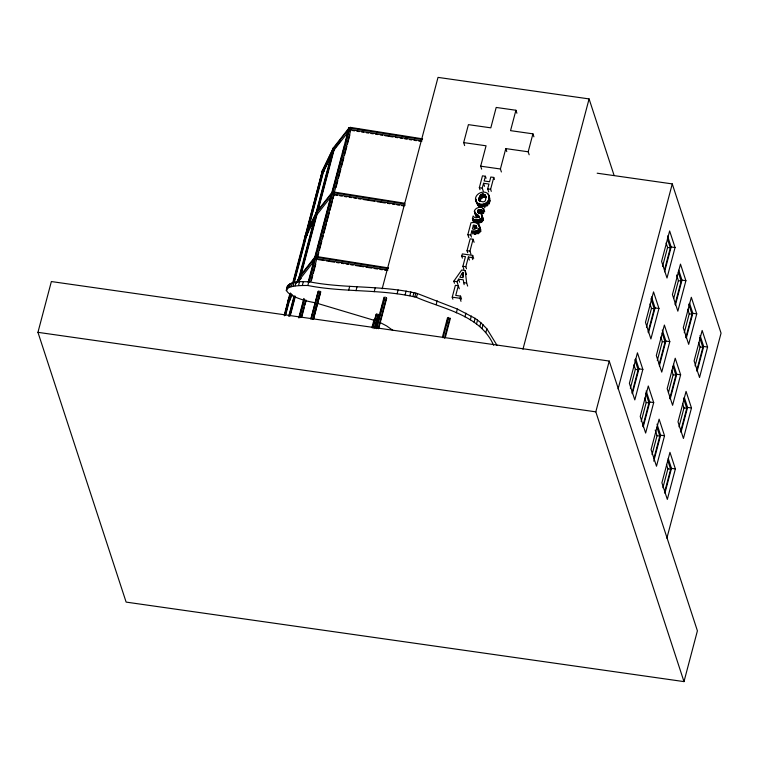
<?xml version="1.0" encoding="UTF-8"?>
<svg xmlns="http://www.w3.org/2000/svg" width="759" height="759" viewBox="0 0 759 759"><rect width="100%" height="100%" fill="white"/><g stroke="black" fill="none" stroke-linecap="round" stroke-linejoin="round"><path stroke-width="1.14" d="M473.426 221.675L472.43 218.63L473.132 215.973C474.982 219.797 482.572 216.704 476.633 214.399C470.238 210.547 479.603 204.626 483.701 208.659L484.697 211.704M476.756 203.07C470.599 193.716 488.445 186.629 489.602 197.881M479.033 199.996C483.085 182.653 491.68 208.061 479.138 200.3M475.921 200.518C478.701 208.336 491.766 203.061 488.768 195.329M462.781 272.766L463.113 277.671L459.774 277.196L462.762 272.367L463.445 274.796M472.43 218.63C476.699 223.374 486.794 216.77 479.65 212.909C473.369 209.702 484.593 208.07 483.711 213.165M471.443 237.093L470.779 235.053L471.861 230.964C482.107 233.611 482.126 220.366 470.978 222.767L467.848 234.635L468.844 237.69M422.621 138.84L350.316 127.37L349.946 128.11L349.757 129.485L422.061 140.946M315.146 302.708C290.744 298.761 269.198 284.957 307.841 285.498C343.637 292.642 380.98 288.79 416.454 297.376C443.607 309.188 480.172 314.881 493.616 345.231M287.281 286.504C291.788 280.043 302.025 282.016 308.847 281.693C344.652 288.837 381.986 284.986 417.459 293.562L457.354 309.036L475.115 318.334L480.845 322.698L486.851 328.761L497.012 345.326M286.143 309.957L288.705 298.771M303.685 243.193L305.431 235.442M303.761 243.089L305.754 234.227L316.313 212.406L332.1 192.293L331.74 193.735L332.489 192.112L333.381 192.074L333.324 193.498L334.064 194.067M320.497 179.76L322.48 170.898L333.04 149.077L334.036 150.035L323.495 171.809L322.49 171.041L322.822 169.637L333.362 147.863M321.066 177.435L322.803 169.684M37.95 332.338L51.365 281.551L609.24 361.056L697.407 630.833L683.992 681.61L126.127 602.105L37.95 332.338L595.815 411.843L683.992 681.61M286.276 290.308L287.576 285.631M286.314 290.754L287.319 286.94M287.386 288.6L288.392 284.786M288.743 287.727L289.748 283.923M289.502 287.357L290.507 283.543M291.181 286.712L292.187 282.898M284.217 315.184L289.947 293.477M292.67 283.192L322.547 170.101L303.742 242.719M305.773 234.18L305.45 235.394L315.991 213.621L316.977 214.579L331.303 196.334M284.426 315.829L288.657 299.833M289.255 297.556L290.469 292.983M292.879 283.847L303.145 245.005M285.27 315.023L289.492 299.027M290.099 296.75L290.706 294.464M293.724 283.041L323.6 169.94M293.069 286.2L294.075 282.395M285.782 314.53L290.014 298.534M294.236 282.547L307.215 233.421M308.723 227.709L323.818 170.595L330.336 157.113M295.147 285.82L296.152 282.016M288.724 316.256L294.16 295.697M297.775 281.987L333.087 148.328L331.797 154.694M317.623 212.15L316.977 214.579L315.981 213.81L316.342 212.359M289.236 315.763L294.065 297.49M298.287 281.494L303.116 263.212M303.723 260.935L328.173 168.403M328.78 166.117L331.19 156.98M314.254 260.878L299.928 279.122L298.932 278.354L299.672 276.731M315.981 213.81L316.731 212.188L316.304 212.586L317.044 213.156M289.777 316.105L294.909 296.684M298.828 281.826L334.14 148.176L334.188 150.197M290.289 315.602L295.422 296.181M299.35 281.333L299.947 279.046M301.152 274.483L317.148 213.934M318.363 209.37L334.358 148.821M298.572 285.469L299.577 281.655M302.357 285.346L303.363 281.542M298.742 317.888L303.875 298.467M308.107 282.481L348.846 128.262L349.908 128.1L351.17 128.594L310.725 281.665M351.113 129.523L350.373 128.954L350.696 127.74L349.149 127.749L348.827 128.964L333.068 149.039L334.036 150.035L349.074 130.88M299.264 317.395L304.093 299.122M308.922 280.839L316.769 251.144M317.366 248.857L319.786 239.721M320.393 237.434L341.816 156.326M342.423 154.039L344.833 144.903M345.44 142.616L347.85 133.48M307.841 285.498L308.847 281.693M301.247 278.686L300.507 278.117L299.928 279.122L298.932 278.354L299.283 276.902L315.042 256.836L314.691 258.278L315.431 256.656L316.588 256.827L316.266 258.041L317.006 258.61M299.805 317.736L304.634 299.454M309.16 282.32L349.908 128.1M301.37 317.082L305.896 299.947M301.883 316.588L304.293 307.442M304.9 305.165L306.105 300.592M311.541 280.033L312.746 275.46M313.353 273.174L315.763 264.037M317.575 257.178L318.78 252.614M319.387 250.328L321.807 241.191M322.404 238.905L323.315 235.48M323.913 233.193L326.332 224.057M326.93 221.77L329.349 212.634M329.947 210.347L332.366 201.211M332.973 198.924L334.178 194.351M335.99 187.501L337.802 180.642M338.4 178.356L340.819 169.219M341.417 166.933L343.836 157.796M344.434 155.51L346.854 146.373M347.461 144.087L349.871 134.95M310.915 318.647L318.087 291.494M310.953 319.235L318.429 290.953M312.31 319.349L319.786 291.067M313.287 319.416L320.459 292.262M313.628 318.875L320.801 291.722M348.685 290.166L349.7 286.352M355.99 290.744L356.996 286.94M374.187 291.76L375.202 287.955M371.891 327.689L374.007 319.691M382.156 288.828L438.019 77.39L589.088 98.917L614.031 175.225M372.517 327.945L376.103 314.368M372.878 327.404L376.464 313.828M373.94 328.666L377.83 313.96M375.477 326.465L378.162 316.285M375.24 328.192L378.826 314.615M375.98 327.736L384.054 297.186M376.502 327.281L379.794 314.833M380.392 312.575L382.783 303.524M383.38 301.257L384.272 297.86M376.777 328.694L385.145 297.025M378.399 328.078L386.464 297.528M378.618 328.751L386.692 298.202M397.118 293.733L398.124 289.919M405.116 294.805L406.122 291.001M409.841 295.649L410.847 291.845M412.972 296.352L413.978 292.538M414.812 296.845L415.818 293.04M416.454 297.376L417.459 293.562M464.641 145.576L463.673 142.597L468.417 124.647L490.817 127.835L496.196 107.446L515.93 110.254L516.898 113.233M436.169 304.596L437.175 300.782M481.652 169.162L480.684 166.183L486.064 145.794L463.673 142.597M480.001 189.731L479.337 187.701L482.468 175.832L485.409 176.249L486.073 178.28M462.402 258.126L461.738 256.096L462.316 253.914L472.686 255.394L473.682 258.439M452.895 299.217L452.231 297.177L455.372 285.308L458.313 285.726L459.309 288.781M442.469 336.93L447.544 317.698M483.265 191.164L482.269 188.118L483.549 183.28L488.948 184.058L487.676 188.887L488.673 191.932M485.409 176.249L484.157 180.984L489.564 181.752L490.807 177.018L493.758 177.435L494.422 179.466M446.52 324.055L448.009 318.401M443.085 337.774L448.474 317.414M473.379 225.243L472.402 228.943C476.31 231.21 478.265 224.36 473.379 225.243L474.375 228.288M463.882 269.36L462.886 266.314L465.447 256.618L461.738 256.096M467.686 252.747L467.022 250.707L470.153 238.838L473.094 239.256L474.09 242.311M444.48 338.191L449.859 317.831M458.313 285.726L455.742 295.431L460.571 296.114L461.567 299.169M445.239 337.755L450.324 318.524M466.491 268.762L465.827 266.732L468.388 257.035L472.107 257.567L472.772 259.606M470.95 254.18L469.954 251.134L473.094 239.256M460.998 301.332L460.001 298.287L460.571 296.114M483.047 211.125L483.701 208.659M456.349 312.85L457.354 309.036M472.107 257.567L472.686 255.394M491.282 191.344L490.618 189.304L493.758 177.435M501.386 171.97L500.409 168.991L505.798 148.603L528.188 151.791L529.165 154.779M515.93 110.254L510.541 130.643L532.941 133.84L533.909 136.819M464.925 316.92L465.931 313.106M470.333 319.833L471.339 316.029M474.109 322.139L475.115 318.334M476.538 323.846L477.553 320.042M479.84 326.503L480.845 322.698M528.188 151.791L532.941 133.84M482.041 328.514L483.047 324.71M485.845 332.565L486.851 328.761M522.96 349.216L589.088 98.917M595.815 411.843L609.24 361.056M618.092 388.95L672.265 183.906L597.172 173.204M630.368 388.276L635.368 369.348L633.898 364.861M646.469 327.328L651.469 308.41L649.998 303.923M662.569 266.39L667.569 247.472L666.098 242.984M631.953 393.115L638.129 369.747L634.828 359.643M648.053 332.176L654.23 308.799L650.928 298.704M664.448 270.119L670.33 247.861L667.398 238.886M632.389 393.693L638.955 368.865L635.7 358.912M648.49 332.746L655.055 307.926L651.44 296.864M664.59 271.807L671.155 246.979L667.541 235.926M642.854 369.415L634.809 399.889L629.382 383.304L637.437 352.84L642.854 369.415L638.955 368.865M658.954 308.477L650.909 338.95L645.482 322.366L653.537 291.892L658.954 308.477L655.055 307.926M675.055 247.538L667.009 278.012L661.592 261.428L669.637 230.954L675.055 247.538L671.155 246.979M641.203 421.435L646.203 402.517L644.742 398.029M657.313 360.497L662.313 341.578L660.842 337.091M673.707 298.448L678.413 280.64L676.573 275.024M642.797 426.283L648.964 402.906L645.672 392.811M659.191 364.235L665.074 341.967L662.133 332.992M674.998 304.406L681.174 281.029L678.233 272.054M643.234 426.862L649.789 402.033L646.175 390.97M659.334 365.914L665.89 341.085L662.275 330.032M675.434 304.976L681.99 280.147L678.745 270.195M653.698 402.583L645.643 433.057L640.226 416.473L648.281 385.999L653.698 402.583L649.789 402.033M669.799 341.645L661.744 372.119L656.326 355.535L664.381 325.061L669.799 341.645L665.89 341.085M685.899 280.707L677.844 311.171L672.427 294.596L680.481 264.123L685.899 280.707L681.99 280.147M652.047 454.603L657.047 435.685L655.216 430.068M668.442 392.555L673.148 374.747L671.677 370.259M684.248 332.727L689.248 313.799L687.787 309.311M653.926 458.341L659.808 436.074L656.877 427.099M669.732 398.513L675.908 375.136L672.977 366.161M685.832 337.565L692.009 314.198L688.707 304.093M653.774 461.149L660.634 435.192L657.019 424.139M670.169 399.082L676.734 374.253L673.48 364.301M686.278 338.144L692.834 313.315L689.58 303.363M664.533 435.751L656.488 466.225L651.07 449.641L659.116 419.167L664.533 435.751L660.634 435.192M680.633 374.813L672.588 405.287L667.17 388.703L675.216 358.229L680.633 374.813L676.734 374.253M696.743 313.875L688.688 344.339L683.271 327.755L691.316 297.291L696.743 313.875L692.834 313.315M662.892 487.771L667.892 468.853L666.421 464.366M678.992 426.833L683.992 407.906L682.521 403.418M695.092 365.885L700.092 346.967L698.622 342.48M664.476 492.619L670.652 469.242L667.711 460.267M680.576 431.672L686.753 408.304L683.451 398.2M696.677 370.734L702.853 347.366L699.551 337.262M664.912 493.189L671.468 468.36L668.224 458.417M681.013 432.25L687.569 407.422L684.324 397.469M697.113 371.312L703.678 346.483L700.064 335.431M675.377 468.92L667.322 499.394L661.905 482.809L669.96 452.336L675.377 468.92L671.468 468.36M691.477 407.981L683.432 438.446L678.005 421.862L686.06 391.397L691.477 407.981L687.569 407.422M707.578 347.034L699.532 377.508L694.106 360.923L702.16 330.459L707.578 347.034L703.678 346.483M666.876 538.197L721.05 333.154L672.265 183.906M326.645 164.191L330.156 156.933M308.088 231.846L307.338 234.123M310.592 226.656L312.604 222.51M315.478 217.691L306.181 236.144M290.725 294.577L288.392 300.128L289.388 300.896L289.966 299.881M296.247 283.173L299.264 276.95M291.409 293.724L288.392 299.938L289.388 300.896L292.395 294.682M296.93 282.32L298.942 278.164L299.928 279.122L299.35 277.946M334.615 149.03L334.036 150.035L333.04 149.267L333.391 147.815L349.149 127.749M323.552 170.386L324.14 169.371L322.812 169.817M323.495 171.809L322.499 170.851L323.495 171.809L322.917 170.633L322.49 171.041L323.495 171.809L324.074 170.794M289.445 299.473L290.033 298.458M457.99 284.71L456.994 281.665L458.607 279.16L463.246 279.815L464.138 284.625M454.47 283.249L453.806 281.209L461.69 270.014L465.172 270.517L466.5 274.578M346.854 132.094L348.286 130.263M335.791 146.999L340.8 140.605M331.778 193.507L316.019 213.583L316.977 214.579L316.408 213.402M314.729 258.051L298.97 278.126L299.928 279.122M349.121 127.977L350.44 127.531L349.121 127.977L349.852 128.546M333.362 148.043L334.681 147.607M332.062 192.52L333.647 192.283M305.441 235.584L306.181 233.962L305.763 234.36L306.503 234.929M350.696 127.74L349.538 127.569L349.216 128.793L350.373 128.954M480.684 166.183L500.409 168.991M479.337 187.701L482.269 188.118M487.676 188.887L490.618 189.304M332.167 193.336L333.324 193.498M667.569 247.472L670.33 247.861M467.848 234.635L470.779 235.053M678.413 280.64L681.174 281.029M467.022 250.707L469.954 251.134M462.886 266.314L465.827 266.732M315.108 257.88L316.266 258.041M651.469 308.41L654.23 308.799M689.248 313.799L692.009 314.198M453.806 281.209L456.994 281.665M463.474 282.595L466.671 283.05L467.667 286.096M452.231 297.177L460.001 298.287M662.313 341.578L665.074 341.967M700.092 346.967L702.853 347.366M635.368 369.348L638.129 369.747M673.148 374.747L675.908 375.136M646.203 402.517L648.964 402.906M683.992 407.906L686.753 408.304M657.047 435.685L659.808 436.074M667.892 468.853L670.652 469.242M357.47 129.125L359.804 129.495M362.138 129.865L364.472 130.235M405.297 136.705L407.621 137.075M349.946 128.11L422.26 139.571M352.252 130.491L354.586 130.861M356.92 131.231L359.254 131.601M361.578 131.971L363.912 132.341M366.246 132.711L368.58 133.081M370.914 133.451L373.248 133.821M375.582 134.191L377.906 134.561M380.24 134.931L382.574 135.301M384.908 135.671L393.077 136.971M395.401 137.341L397.735 137.711M400.069 138.081L402.403 138.451M404.737 138.821L407.071 139.191M409.405 139.561L411.729 139.931M414.063 140.301L416.397 140.662M418.731 141.032L421.065 141.402M404.405 203.194L333.258 191.913L332.897 192.653L405.211 204.114M332.698 194.029L405.012 205.49M334.036 194.854L337.527 195.405M339.861 195.775L342.195 196.145M344.529 196.515L346.863 196.885M349.197 197.255L351.531 197.625M353.855 197.995L356.189 198.365M358.523 198.735L360.857 199.105M363.191 199.475L374.851 201.325M377.185 201.695L385.354 202.995M387.678 203.365L390.012 203.735M392.346 204.105L394.68 204.475M397.014 204.845L399.348 205.205M401.682 205.575L404.006 205.945M388.513 267.927L316.209 256.457L315.848 257.197L388.153 268.658M315.649 258.572L387.963 270.033M318.144 259.578L323.979 260.508M326.313 260.878L334.472 262.168M336.806 262.538L339.14 262.908M341.474 263.278L343.808 263.648M346.132 264.018L348.466 264.388M350.8 264.758L353.134 265.128M355.468 265.498L363.627 266.798M365.961 267.168L371.796 268.088M374.13 268.458L377.631 269.018M379.955 269.388L382.289 269.749M384.623 270.119L386.957 270.489M317.328 303.353L375.088 320.611M380.724 322.841L386.701 325.972L392.745 330.307M289.388 300.896L288.392 300.128L288.809 299.72L289.388 300.896L288.382 299.985M323.4 171.316L323.666 171.97M505.798 148.603L506.765 151.582M488.549 194.835L489.707 198.422M488.056 194.067L488.938 196.401M489.09 196.951L489.754 198.981M489.081 197.539L490.077 200.585M488.995 198.251L489.991 201.306M488.834 199L489.83 202.046M483.549 183.28L484.546 186.334M488.559 199.864L489.223 201.894M488.255 200.556L489.251 203.611M487.952 201.116L488.948 204.162M485.599 195.708L486.263 197.748M487.601 201.628L488.265 203.668M485.295 195.253L486.111 197.482M485.124 195.072L485.788 197.103M484.944 194.911L485.608 196.942M487.202 202.112L487.866 204.143M484.735 194.769L485.399 196.799M484.517 194.646L485.181 196.676M484.27 194.541L484.935 196.572M484.014 194.456L484.678 196.486M486.766 202.549L487.762 205.594M483.796 194.399L484.792 197.454M483.502 194.351L484.498 197.397M486.367 202.89L487.031 204.921M483.141 194.313L484.138 197.359M482.781 194.313L483.777 197.359M485.855 203.26L486.851 206.306M482.496 194.332L483.492 197.378M485.305 203.583L485.969 205.613M482.212 194.38L483.208 197.425M481.937 194.446L482.601 196.477M484.745 203.848L485.409 205.879M481.671 194.541L482.335 196.572M481.415 194.655L482.411 197.701M481.159 194.788L482.155 197.833M484.157 204.067L485.153 207.112M480.959 194.911L481.956 197.966M480.77 195.054L481.766 198.099M483.559 204.228L484.555 207.273M480.494 195.291L481.491 198.336M480.238 195.547L481.234 198.592M482.942 204.332L483.606 206.372M480.011 195.831L481.007 198.877M479.764 196.183L480.76 199.228M482.297 204.389L482.961 206.42M479.546 196.572L480.542 199.617M479.337 197.055L480.001 199.086M481.642 204.389L482.307 206.42M483.009 208.336L483.673 210.366M479.223 197.378L480.219 200.423M479.119 197.72L480.115 200.765M481.197 204.361L481.861 206.391M478.995 198.336L479.66 200.367M478.929 198.849L479.593 200.879M480.741 204.304L481.405 206.334M478.929 199.275L479.593 201.306M482.781 210.907L483.445 212.937M478.967 199.674L479.631 201.704M482.62 210.784L483.284 212.814M482.43 210.66L483.094 212.691M482.079 210.461L482.743 212.492M479.982 204.162L480.978 207.216M481.699 210.29L482.696 213.336M479.384 204L480.381 207.046M481.32 210.139L482.316 213.194M480.931 210.015L481.927 213.07M478.825 203.782L479.821 206.837M478.312 203.526L478.976 205.566M480.542 209.93L481.538 212.975M481.908 214.892L482.876 217.985M480.172 209.863L481.168 212.909M481.519 214.351L483.208 219.275M477.838 203.232L478.834 206.277M481.244 214.057L481.908 216.087M482.183 216.543L483.141 219.806M479.745 209.816L480.409 211.846M482.088 217.017L483.085 220.063M477.402 202.89L478.398 205.936M477.013 202.501L478.009 205.547M479.489 209.807L480.153 211.846M481.956 217.435L482.952 220.48M475.76 198.849L476.424 200.888M476.832 202.292L477.828 205.338M479.242 209.816L479.906 211.846M481.813 217.786L482.809 220.831M475.751 199.427L477.61 205.044M478.957 209.845L479.622 211.884M481.652 218.07L482.316 220.101M478.749 209.892L479.413 211.922M481.5 218.307L482.496 221.353M478.625 209.92L479.29 211.951M481.367 218.469L482.363 221.514M478.483 209.968L479.147 211.998M478.341 210.025L479.337 213.07M481.234 218.62L482.231 221.675M478.217 210.091L479.214 213.137M480.988 218.858L481.652 220.888M478.113 210.158L479.024 213.26M477.952 210.281L478.882 213.393M480.751 219.047L481.747 222.093M477.828 210.414L478.445 212.52M477.734 210.566L478.331 212.786M480.494 219.218L481.5 222.264M477.648 210.85L478.36 213.336M480.229 219.37L481.225 222.415M480.049 219.465L481.045 222.51M478.711 215.888L479.375 217.918M478.417 215.575L479.242 217.767M479.821 219.56L480.485 221.59M478.066 215.281L478.73 217.321M479.451 219.683L480.115 221.713M477.639 214.996L478.303 217.027M479.033 219.787L480.03 222.842M478.549 219.873L479.546 222.918M476.633 214.399L477.629 217.444M478.009 219.92L479.005 222.966M476.026 214.01L477.022 217.055M475.551 213.63L476.548 216.685M479.242 225.176L480.675 229.569M474.441 210.907L475.106 212.937M475.219 213.317L476.216 216.362M479.033 224.892L480.675 229.958M474.403 211.22L475.978 216.078M477.212 219.93L478.208 222.975M479.631 227.32L480.959 231.391M474.403 211.524L475.599 215.442M479.508 227.909L480.504 230.954M478.132 224.19L478.796 226.22M476.605 219.892L477.601 222.937M479.384 228.326L480.381 231.372M479.214 228.715L480.21 231.761M475.978 219.816L476.975 222.871M479.014 229.085L480.011 232.131M478.815 229.37L479.479 231.4M478.597 229.635L479.261 231.666M474.944 219.626L475.608 221.656M478.35 229.882L479.346 232.928M478.085 230.119L478.749 232.15M474.47 219.512L475.134 221.543M477.791 230.328L478.455 232.358M476.244 226.201L477.06 228.525M473.977 219.36L474.973 222.415M476.007 225.945L476.794 228.098M477.601 230.451L478.597 233.497M475.855 225.84L476.519 227.871M477.335 230.603L478.331 233.649M475.684 225.736L476.348 227.766M473.35 219.123L474.347 222.178M475.495 225.651L476.159 227.681M475.21 225.546L475.874 227.577M476.918 230.802L477.914 233.848M472.866 218.886L473.863 221.941M472.639 218.763L473.635 221.808M474.887 225.47L475.884 228.516M476.472 230.964L477.136 232.994M474.527 225.404L475.523 228.45M476.016 231.087L476.68 233.117M475.542 231.182L476.206 233.212M474.963 231.239L475.959 234.294M474.356 231.258L475.352 234.303M473.825 231.229L474.821 234.275M473.265 231.163L474.261 234.218M471.861 230.964L472.857 234.019M468.388 257.035L469.385 260.09M462.762 272.367L463.493 274.416M462.601 272.756L463.436 275.508M462.449 273.06L463.445 276.105M462.259 273.373L463.256 276.418M458.607 279.16L459.603 282.206M348.846 128.262L349.064 128.907M350.316 127.37L350.478 128.015M465.172 270.517L466.671 283.05M307.025 235.337L306.437 236.353L305.858 235.176L307.025 235.337M333.457 148.859L333.04 149.267L334.036 150.035L333.457 148.859"/></g></svg>
